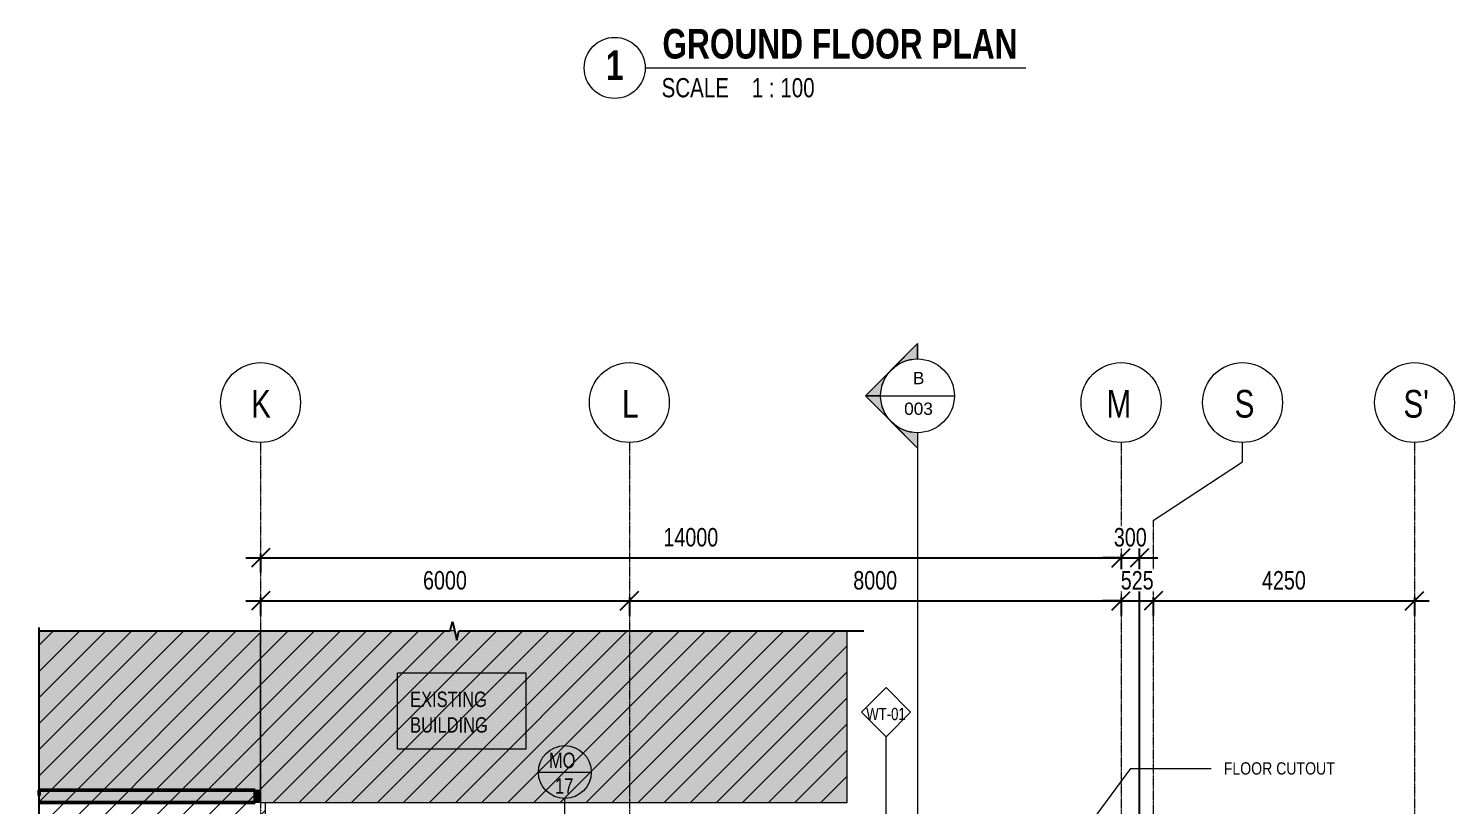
# Model space of a CAD drawing. Header units: millimetres. Extents: x -29259 to 87313, y -139821 to 46728.
# Drawn here: x -6151 to 17048, y -21466 to -8846 of the extents above; entities that cross this region are included whole.
import ezdxf

# ---------------------------------------------------------------- set-up
doc = ezdxf.new("R2010")
doc.units = ezdxf.units.MM
doc.linetypes.add('Grid Line', pattern=[22.225, 12.7, -3.175, 3.175, -3.175])
for name, color, linetype, lineweight in [('A-ANNO-DIMS', 211, 'Continuous', 9), ('A-DETL-GENF', 92, 'Continuous', 9), ('A-DETL-MEDM', 33, 'Continuous', 25), ('A-DETL-THIN', 151, 'Continuous', 9), ('A-FLOR', 192, 'Continuous', 9), ('A-GLAZ-IDEN', 152, 'Continuous', 9), ('A-ROOF', 132, 'Continuous', 9), ('A-WALL', 113, 'Continuous', 18), ('A-WALL-IDEN', 211, 'Continuous', 9), ('A-WALL-PATT', 111, 'Continuous', 18), ('G-ANNO-SYMB', 111, 'Continuous', 9), ('G-ANNO-TEXT', 231, 'Continuous', 9), ('G-ANNO-TTLB', 6, 'Continuous', 9), ('S-GRID', 8, 'Continuous', 9), ('S-GRID-IDEN', 1, 'Continuous', 9)]:
    doc.layers.add(name, color=color, linetype=linetype, lineweight=lineweight)
doc.styles.add('Arial Narrow', font='ARIALN.TTF', dxfattribs={"height": 200})
doc.styles.add('Arial_2', font='arial.ttf', dxfattribs={"height": 200})
doc.styles.add('Century Gothic', font='GOTHIC.TTF', dxfattribs={"width": 0.8, "height": 450})
doc.styles.add('Century Gothic_2', font='GOTHIC.TTF', dxfattribs={"width": 0.8, "height": 300})
doc.styles.add('Century Gothic_3', font='GOTHIC.TTF', dxfattribs={"width": 0.8, "height": 200})
doc.styles.add('Century Gothic_9', font='GOTHIC.TTF', dxfattribs={"width": 0.8, "height": 2.5})
doc.styles.add('Century Gothic_B_5', font='GOTHICB.TTF', dxfattribs={"width": 0.8, "height": 3.85})
doc.dimstyles.new('Diagonal_-_3mm_Century_Gothic', dxfattribs={"dimscale": 304.8, "dimtxt": 313.250481, "dimasz": 0.984252, "dimexe": 0.787402, "dimexo": 0.492126, "dimgap": 0.574147, "dimtad": 1, "dimdec": 0, "dimzin": 0, "dimdsep": 46, "dimtxsty": 'Century Gothic_2', "dimblk1": 'OBLIQUE', "dimblk2": 'OBLIQUE', "dimsah": 1, "dimcen": 0.09, "dimdle": 0.787402, "dimazin": 0, "dimtfac": 1, "dimtdec": 4, "dimtix": 1, "dimtmove": 0, "dimatfit": 3, "dimfxl": 1, "dimtvp": 1, "dimtfill": 1, "dimtolj": 1, "dimtzin": 0, "dimarcsym": 2})

# ---------------------------------------------------------------- blocks, each defined once
blk = doc.blocks.new('M_Break Line - M_Break Line-680212-SECOND FLOOR PLAN')
at = {"layer": 'A-DETL-MEDM'}
for p, q in [((-13090, 0), (-12513, 0)), ((-12513, 0), (-12355, 0)), ((-12355, 0), (-71, 0)), ((0, 0), (35, -175)), ((35, -175), (71, 0)), ((71, 0), (1729, 0)), ((1729, 0), (1800, 0)), ((1871, 0), (9317, 0))]:
    blk.add_line(p, q, dxfattribs=at)
blk = doc.blocks.new('M_Break Line - M_Break Line-660425-SECOND FLOOR PLAN')
at = {"layer": 'A-DETL-MEDM'}
for p, q in [((-6756, 0), (-71, 0)), ((-71, 0), (-35, 152)), ((-35, 152), (35, -152)), ((35, -152), (71, 0)), ((71, 0), (6657, 0))]:
    blk.add_line(p, q, dxfattribs=at)
blk = doc.blocks.new('M_Break Line - M_Break Line-679379-SECOND FLOOR PLAN')
at = {"layer": 'A-DETL-MEDM'}
for p, q in [((-14313, 0), (-71, 0)), ((-71, 0), (-35, 175)), ((-35, 175), (35, -175)), ((35, -175), (71, 0)), ((71, 0), (10248, 0))]:
    blk.add_line(p, q, dxfattribs=at)
blk = doc.blocks.new('Grid - M_Grid Head - Circle-24584-SECOND FLOOR PLAN')
at = {"layer": 'S-GRID-IDEN'}
blk.add_circle((0, 0), 6.5, dxfattribs=at)
blk = doc.blocks.new('_Oblique')
at = {"color": 0, "linetype": 'ByBlock', "lineweight": -2}
blk.add_line((-0.5, -0.5), (0.5, 0.5), dxfattribs=at)
blk = doc.blocks.new('*D389')
at = {"layer": 'A-ANNO-DIMS', "color": 0, "lineweight": -2, "transparency": 16777216}
for p, q in [((-2376, -18092), (-2376, -18394)), ((3624, -18092), (3624, -18394)), ((-2616, -18154), (3864, -18154))]:
    blk.add_line(p, q, dxfattribs=at)
at = {"layer": 'Defpoints', "color": 0, "transparency": 16777216}
for p in [(-2376, -17942), (3624, -17942), (3624, -18154)]:
    blk.add_point(p, dxfattribs=at)
at = {"layer": 'A-ANNO-DIMS', "color": 0, "lineweight": -2, "transparency": 16777216, "xscale": 299.9999999999999, "yscale": 299.9999999999999, "zscale": 299.9999999999999, "rotation": 180}
blk.add_blockref('_Oblique', (-2376, -18154), dxfattribs=at)
at = {"layer": 'A-ANNO-DIMS', "color": 0, "lineweight": -2, "transparency": 16777216, "xscale": 299.9999999999999, "yscale": 299.9999999999999, "zscale": 299.9999999999999}
blk.add_blockref('_Oblique', (3624, -18154), dxfattribs=at)
at = {"layer": 'A-ANNO-DIMS', "color": 0, "transparency": 16777216, "insert": (624, -17822), "char_height": 300, "width": 883.07, "attachment_point": 5, "style": 'Century Gothic_2', "bg_fill": 3, "box_fill_scale": 1.1, "bg_fill_color": 256, "bg_fill_true_color": 13158600, "bg_fill_transparency": 0}
blk.add_mtext('\\A1;6000', dxfattribs=at)
blk = doc.blocks.new('*D390')
at = {"layer": 'A-ANNO-DIMS', "color": 0, "lineweight": -2, "transparency": 16777216}
for p, q in [((3624, -18092), (3624, -18394)), ((11624, -18092), (11624, -18394)), ((3384, -18154), (11864, -18154))]:
    blk.add_line(p, q, dxfattribs=at)
at = {"layer": 'Defpoints', "color": 0, "transparency": 16777216}
for p in [(3624, -17942), (11624, -17942), (11624, -18154)]:
    blk.add_point(p, dxfattribs=at)
at = {"layer": 'A-ANNO-DIMS', "color": 0, "lineweight": -2, "transparency": 16777216, "xscale": 299.9999999999999, "yscale": 299.9999999999999, "zscale": 299.9999999999999, "rotation": 180}
blk.add_blockref('_Oblique', (3624, -18154), dxfattribs=at)
at = {"layer": 'A-ANNO-DIMS', "color": 0, "lineweight": -2, "transparency": 16777216, "xscale": 299.9999999999999, "yscale": 299.9999999999999, "zscale": 299.9999999999999}
blk.add_blockref('_Oblique', (11624, -18154), dxfattribs=at)
at = {"layer": 'A-ANNO-DIMS', "color": 0, "transparency": 16777216, "insert": (7624, -17822), "char_height": 300, "width": 883.07, "attachment_point": 5, "style": 'Century Gothic_2', "bg_fill": 3, "box_fill_scale": 1.1, "bg_fill_color": 256, "bg_fill_true_color": 13158600, "bg_fill_transparency": 0}
blk.add_mtext('\\A1;8000', dxfattribs=at)
blk = doc.blocks.new('*D394')
at = {"layer": 'A-ANNO-DIMS', "color": 0, "lineweight": -2, "transparency": 16777216}
for p, q in [((-2376, -17392), (-2376, -17694)), ((11624, -17392), (11624, -17694)), ((-2616, -17454), (11864, -17454))]:
    blk.add_line(p, q, dxfattribs=at)
at = {"layer": 'Defpoints', "color": 0, "transparency": 16777216}
for p in [(-2376, -17242), (11624, -17242), (11624, -17454)]:
    blk.add_point(p, dxfattribs=at)
at = {"layer": 'A-ANNO-DIMS', "color": 0, "lineweight": -2, "transparency": 16777216, "xscale": 299.9999999999999, "yscale": 299.9999999999999, "zscale": 299.9999999999999, "rotation": 180}
blk.add_blockref('_Oblique', (-2376, -17454), dxfattribs=at)
at = {"layer": 'A-ANNO-DIMS', "color": 0, "lineweight": -2, "transparency": 16777216, "xscale": 299.9999999999999, "yscale": 299.9999999999999, "zscale": 299.9999999999999}
blk.add_blockref('_Oblique', (11624, -17454), dxfattribs=at)
at = {"layer": 'A-ANNO-DIMS', "color": 0, "transparency": 16777216, "insert": (4624, -17122), "char_height": 300, "width": 1103.84, "attachment_point": 5, "style": 'Century Gothic_2', "bg_fill": 3, "box_fill_scale": 1.1, "bg_fill_color": 256, "bg_fill_true_color": 13158600, "bg_fill_transparency": 0}
blk.add_mtext('\\A1;14000', dxfattribs=at)
blk = doc.blocks.new('*D395')
at = {"layer": 'A-ANNO-DIMS', "color": 0, "lineweight": -2, "transparency": 16777216}
for p, q in [((11624, -17392), (11624, -17694)), ((11924, -22186), (11924, -17214)), ((11624, -17454), (11324, -17454)), ((11624, -17454), (11924, -17454)), ((11924, -17454), (12224, -17454))]:
    blk.add_line(p, q, dxfattribs=at)
at = {"layer": 'Defpoints', "color": 0, "transparency": 16777216}
for p in [(11924, -17454), (11924, -22336)]:
    blk.add_point(p, dxfattribs=at)
at = {"layer": 'A-ANNO-DIMS', "color": 0, "lineweight": -2, "transparency": 16777216, "xscale": 299.9999999999999, "yscale": 299.9999999999999, "zscale": 299.9999999999999}
blk.add_blockref('_Oblique', (11624, -17454), dxfattribs=at)
at = {"layer": 'A-ANNO-DIMS', "color": 0, "lineweight": -2, "transparency": 16777216, "xscale": 299.9999999999999, "yscale": 299.9999999999999, "zscale": 299.9999999999999, "rotation": 180}
blk.add_blockref('_Oblique', (11924, -17454), dxfattribs=at)
at = {"layer": 'A-ANNO-DIMS', "color": 0, "transparency": 16777216, "insert": (11774, -17122), "char_height": 300, "width": 662.3, "attachment_point": 5, "style": 'Century Gothic_2', "bg_fill": 3, "box_fill_scale": 1.1, "bg_fill_color": 256, "bg_fill_true_color": 13158600, "bg_fill_transparency": 0}
blk.add_mtext('\\A1;300', dxfattribs=at)
at = {"layer": 'Defpoints', "color": 0, "transparency": 16777216}
blk.add_point((11624, -17242), dxfattribs=at)
blk = doc.blocks.new('Section - M_Section Head - Filled-1049-SECOND FLOOR PLAN')
at = {"layer": 'G-ANNO-SYMB'}
h = blk.add_hatch(color=256, dxfattribs=at)
edge = h.paths.add_edge_path()
edge.add_line((-6, 8.49), (-6, 6))
edge.add_arc((-6, 0), 6, 90, 135)
edge.add_line((-10.24, 4.24), (-6, 8.49))
h = blk.add_hatch(color=256, dxfattribs=at)
edge = h.paths.add_edge_path()
edge.add_line((-6, 8.49), (-1.76, 4.24))
edge.add_arc((-6, 0), 6, 45, 90)
edge.add_line((-6, 6), (-6, 8.49))
h = blk.add_hatch(color=256, dxfattribs=at)
edge = h.paths.add_edge_path()
edge.add_line((-14.49, 0), (-10.24, 4.24))
edge.add_arc((-6, 0), 6, 135, 180)
edge.add_line((-12, 0), (-14.49, 0))
h = blk.add_hatch(color=256, dxfattribs=at)
edge = h.paths.add_edge_path()
edge.add_line((2.49, 0), (0, 0))
edge.add_arc((-6, 0), 6, 360, 405)
edge.add_line((-1.76, 4.24), (2.49, 0))
for p, q in [((-6, 8.49), (-14.49, 0)), ((-6, 8.49), (-10.24, 4.24)), ((-6, 8.49), (2.49, 0)), ((-6, 6), (-6, 8.49)), ((-6, 8.49), (-6, 6)), ((-1.76, 4.24), (-6, 8.49)), ((-10.24, 4.24), (-14.49, 0)), ((2.49, 0), (-1.76, 4.24)), ((-14.49, 0), (-12, 0)), ((0, 0), (2.49, 0)), ((-12, 0), (-14.49, 0)), ((0, 0), (2.49, 0))]:
    blk.add_line(p, q, dxfattribs=at)
for start, end in [(360, 180), (90, 135), (45, 90), (135, 180), (360, 45), (180, 360)]:
    blk.add_arc((-6, 0), 6, start, end, dxfattribs=at)
blk = doc.blocks.new('M_Wall Tag - 8mm-36225-SECOND FLOOR PLAN')
at = {"layer": 'A-WALL-IDEN'}
for p, q in [((-4, 0), (0, 4)), ((0, 4), (4, 0)), ((-4, 0), (0, -4)), ((4, 0), (0, -4))]:
    blk.add_line(p, q, dxfattribs=at)
blk = doc.blocks.new('*D402')
at = {"layer": 'A-ANNO-DIMS', "color": 0, "lineweight": -2, "transparency": 16777216}
for p, q in [((11624, -18092), (11624, -18394)), ((12148, -18092), (12148, -18394)), ((11624, -18154), (11324, -18154)), ((11624, -18154), (12148, -18154)), ((12148, -18154), (12448, -18154))]:
    blk.add_line(p, q, dxfattribs=at)
at = {"layer": 'Defpoints', "color": 0, "transparency": 16777216}
blk.add_point((12148, -18154), dxfattribs=at)
at = {"layer": 'A-ANNO-DIMS', "color": 0, "lineweight": -2, "transparency": 16777216, "xscale": 299.9999999999999, "yscale": 299.9999999999999, "zscale": 299.9999999999999}
blk.add_blockref('_Oblique', (11624, -18154), dxfattribs=at)
at = {"layer": 'A-ANNO-DIMS', "color": 0, "lineweight": -2, "transparency": 16777216, "xscale": 299.9999999999999, "yscale": 299.9999999999999, "zscale": 299.9999999999999, "rotation": 180}
blk.add_blockref('_Oblique', (12148, -18154), dxfattribs=at)
at = {"layer": 'A-ANNO-DIMS', "color": 0, "transparency": 16777216, "insert": (11886, -17822), "char_height": 300, "width": 662.3, "attachment_point": 5, "style": 'Century Gothic_2', "bg_fill": 3, "box_fill_scale": 1.1, "bg_fill_color": 256, "bg_fill_true_color": 13158600, "bg_fill_transparency": 0}
blk.add_mtext('\\A1;525', dxfattribs=at)
at = {"layer": 'Defpoints', "color": 0, "transparency": 16777216}
for p in [(11624, -17942), (12148, -17942)]:
    blk.add_point(p, dxfattribs=at)
blk = doc.blocks.new('*D403')
at = {"layer": 'A-ANNO-DIMS', "color": 0, "lineweight": -2, "transparency": 16777216}
for p, q in [((12148, -18092), (12148, -18394)), ((16398, -18092), (16398, -18394)), ((11908, -18154), (16638, -18154))]:
    blk.add_line(p, q, dxfattribs=at)
at = {"layer": 'Defpoints', "color": 0, "transparency": 16777216}
for p in [(12148, -17942), (16398, -17942), (16398, -18154)]:
    blk.add_point(p, dxfattribs=at)
at = {"layer": 'A-ANNO-DIMS', "color": 0, "lineweight": -2, "transparency": 16777216, "xscale": 299.9999999999999, "yscale": 299.9999999999999, "zscale": 299.9999999999999, "rotation": 180}
blk.add_blockref('_Oblique', (12148, -18154), dxfattribs=at)
at = {"layer": 'A-ANNO-DIMS', "color": 0, "lineweight": -2, "transparency": 16777216, "xscale": 299.9999999999999, "yscale": 299.9999999999999, "zscale": 299.9999999999999}
blk.add_blockref('_Oblique', (16398, -18154), dxfattribs=at)
at = {"layer": 'A-ANNO-DIMS', "color": 0, "transparency": 16777216, "insert": (14273, -17822), "char_height": 300, "width": 883.07, "attachment_point": 5, "style": 'Century Gothic_2', "bg_fill": 3, "box_fill_scale": 1.1, "bg_fill_color": 256, "bg_fill_true_color": 13158600, "bg_fill_transparency": 0}
blk.add_mtext('\\A1;4250', dxfattribs=at)
blk = doc.blocks.new('LTTS_A1_WINDOW TAG - LTTS_A1_WINDOW TAG-803410-SECOND FLOOR PLAN')
at = {"layer": 'A-GLAZ-IDEN'}
blk.add_line((-4.31, 0), (4.29, 0), dxfattribs=at)
blk.add_circle((-0.01, 0), 4.3, dxfattribs=at)
blk = doc.blocks.new('Viewport - M_View Title-684662-GROUND _ FIRST FLOOR PLAN')
at = {"layer": 'G-ANNO-TTLB'}
blk.add_circle((-4.06, 0), 3.97, dxfattribs=at)

msp = doc.modelspace()

# ---------------------------------------------------------------- hatches: boundary and pattern name
at = {"layer": 'A-DETL-GENF'}
h = msp.add_hatch(dxfattribs=at)
h.set_pattern_fill('FP_4', color=254, style=0, pattern_type=2)
h.set_pattern_definition([(45, (-2376.15, -39035.9), (-212.132, 212.132), [])])
h.paths.add_polyline_path([(-2790, -42991), (-2676.2, -42991), (-2676.2, -38635.9), (-2276.2, -38635.9), (-2276.2, -34335.9), (-2676.2, -34335.9), (-2676.2, -33735.9), (-2276.2, -33735.9), (-2276.2, -28336), (-2676.2, -28336), (-2676.2, -27736), (-2276.2, -27736), (-2276.2, -22936), (-2976.2, -22936), (-2976.2, -21736), (-2294.2, -21736), (-2294.2, -21435.9), (7168.8, -21435.9), (7168.8, -18644.1), (850.6, -18644.1), (815.2, -18796.3), (779.8, -18644.1), (-5976.2, -18644.1), (-5976.2, -28765.2), (-5801.1, -28800.6), (-5976.2, -28836), (-5976.2, -42991)])
at = {"layer": 'A-FLOR', "lineweight": 5}
msp.add_hatch(color=10, dxfattribs=at).paths.add_polyline_path([(-2927.6, -21235.9), (-2376.2, -21235.9), (-2376.2, -18644.1), (-5976.2, -18644.1), (-5976.2, -21235.9), (-2976.2, -21235.9)])
at = {"layer": 'A-ROOF', "lineweight": 5}
msp.add_hatch(color=10, dxfattribs=at).paths.add_polyline_path([(-2294.2, -21435.9), (7168.8, -21435.9), (7168.8, -18644.1), (850.6, -18644.1), (815.2, -18796.3), (779.8, -18644.1), (-2376.2, -18644.1), (-2376.2, -21435.9)])
at = {"layer": 'A-WALL', "lineweight": 5}
msp.add_hatch(color=10, dxfattribs=at).paths.add_polyline_path([(-2376.2, -21435.9), (-2376.2, -21235.9), (-2466, -21235.9), (-2466, -21435.9)])
at = {"layer": 'A-WALL-PATT', "lineweight": 9}
msp.add_hatch(color=254, dxfattribs=at).paths.add_polyline_path([(-3988.8, -21435.9), (-2466, -21435.9), (-2466, -21235.9), (-5976.2, -21235.9), (-5976.2, -21435.9), (-4925.2, -21435.9)])

# ---------------------------------------------------------------- linework, layer by layer
at = {"layer": 'A-DETL-THIN'}
for p, q in [((7168.8, -21435.9), (7168.8, -18644.1)), ((-2294.2, -21736), (-2294.2, -21435.9)), ((-2294.2, -21435.9), (7168.8, -21435.9))]:
    msp.add_line(p, q, dxfattribs=at)
at = {"layer": 'A-FLOR', "color": 255, "lineweight": 18}
for p, q in [((-5976.2, -18644.1), (-5976.2, -21235.9)), ((-2376.2, -18644.1), (-2790, -18644.1)), ((-2376.2, -21235.9), (-2376.2, -18644.1)), ((-2466, -21235.9), (-2376.2, -21235.9))]:
    msp.add_line(p, q, dxfattribs=at)
at = {"layer": 'A-GLAZ-IDEN'}
msp.add_line((2573.8, -21836), (2573.8, -21369), dxfattribs=at)
at = {"layer": 'A-ROOF', "color": 255, "lineweight": 18}
for p, q in [((779.8, -18644.1), (-2376.2, -18644.1)), ((7168.8, -18644.1), (850.6, -18644.1)), ((7168.8, -21435.9), (7168.8, -18644.1)), ((-2376.2, -21235.9), (-2376.2, -21435.9)), ((-2376.2, -21435.9), (7168.8, -21435.9))]:
    msp.add_line(p, q, dxfattribs=at)
at = {"layer": 'A-WALL', "color": 7, "lineweight": 50}
for p, q in [((-2466, -21235.9), (-5976.2, -21235.9)), ((-5976.2, -21235.9), (-5976.2, -21319.3)), ((-2466, -21435.9), (-2466, -21235.9)), ((-5976.2, -21435.9), (-2466, -21435.9))]:
    msp.add_line(p, q, dxfattribs=at)
at = {"layer": 'A-WALL', "color": 255}
msp.add_line((-2376.2, -21435.9), (-2466, -21435.9), dxfattribs=at)
at = {"layer": 'A-WALL-IDEN'}
msp.add_line((7800.6, -21836), (7800.6, -20364.7), dxfattribs=at)
at = {"layer": 'G-ANNO-SYMB'}
msp.add_line((7712.3, -14819.9), (8912.3, -14819.9), dxfattribs=at)
at = {"layer": 'G-ANNO-TEXT', "color": 250, "flags": 128}
msp.add_lwpolyline([(-145.6, -19327), (1938.4, -19327), (1938.4, -20567.4), (-145.6, -20567.4)], close=True, dxfattribs=at)
at = {"layer": 'G-ANNO-TTLB'}
msp.add_line((3893, -9486.5), (10073.1, -9486.5), dxfattribs=at)
at = {"layer": 'S-GRID', "linetype": 'Grid Line'}
for p, q in [((-2376.2, -15579), (-2376.2, -40847)), ((3623.8, -15579), (3623.8, -43930.8)), ((11623.8, -15579), (11623.8, -43930.8)), ((16398.2, -15579), (16398.2, -43930.8))]:
    msp.add_line(p, q, dxfattribs=at)
at = {"layer": 'S-GRID'}
msp.add_line((13600.7, -15895.6), (13600.7, -15579), dxfattribs=at)

# ---------------------------------------------------------------- block references
at = {"layer": 'A-DETL-GENF'}
msp.add_blockref('M_Break Line - M_Break Line-660425-SECOND FLOOR PLAN', (779.8, -18644.1), dxfattribs=at)
at = {"layer": 'A-DETL-GENF', "rotation": 89.9999999999999}
for name, p in [('M_Break Line - M_Break Line-679379-SECOND FLOOR PLAN', (-5976.2, -28836)), ('M_Break Line - M_Break Line-680212-SECOND FLOOR PLAN', (-5976.2, -30636))]:
    msp.add_blockref(name, p, dxfattribs=at)
at = {"layer": 'A-GLAZ-IDEN', "xscale": 99.99999999999993, "yscale": 99.99999999999993, "zscale": 99.99999999999993}
msp.add_blockref('LTTS_A1_WINDOW TAG - LTTS_A1_WINDOW TAG-803410-SECOND FLOOR PLAN', (2574.9, -20939), dxfattribs=at)
at = {"layer": 'A-WALL-IDEN', "xscale": 99.99999999999993, "yscale": 99.99999999999993, "zscale": 99.99999999999993}
msp.add_blockref('M_Wall Tag - 8mm-36225-SECOND FLOOR PLAN', (7800.6, -19964.7), dxfattribs=at)
at = {"layer": 'G-ANNO-SYMB', "extrusion": (0, 0, -1), "xscale": 99.99999999999993, "yscale": 99.99999999999993, "zscale": 99.99999999999993, "rotation": 270.0000000000003}
msp.add_blockref('Section - M_Section Head - Filled-1049-SECOND FLOOR PLAN', (-8312.3, -15419.9), dxfattribs=at)
at = {"layer": 'G-ANNO-TTLB', "xscale": 125, "yscale": 125, "zscale": 125}
msp.add_blockref('Viewport - M_View Title-684662-GROUND _ FIRST FLOOR PLAN', (3893, -9486.5), dxfattribs=at)
at = {"layer": 'S-GRID-IDEN', "xscale": 99.99999999999993, "yscale": 99.99999999999993, "zscale": 99.99999999999993, "rotation": 180}
for p in [(-2376.2, -14929), (3623.8, -14929), (11623.8, -14929), (13600.7, -14929), (16398.2, -14929)]:
    msp.add_blockref('Grid - M_Grid Head - Circle-24584-SECOND FLOOR PLAN', p, dxfattribs=at)

# ---------------------------------------------------------------- texts
at = {"layer": 'A-GLAZ-IDEN', "char_height": 250, "attachment_point": 1, "style": 'Century Gothic_2'}
for s, insert, width in [('MO', (2315.5, -20623.5), 609.282), ('17', (2416.1, -21040.2), 371.983)]:
    msp.add_mtext(s, dxfattribs=dict(at, insert=insert, width=width))
at = {"layer": 'A-WALL-IDEN', "insert": (7478.5, -19894.5), "char_height": 200, "width": 776.033, "attachment_point": 1, "style": 'Century Gothic_3'}
msp.add_mtext('WT-01', dxfattribs=at)
at = {"layer": 'G-ANNO-SYMB', "char_height": 200, "attachment_point": 1, "style": 'Arial_2'}
for s, insert, width in [('B', (8237.5, -14430.9), 232.489), ('003', (8095.5, -14929.8), 577.215)]:
    msp.add_mtext(s, dxfattribs=dict(at, insert=insert, width=width))
at = {"layer": 'G-ANNO-TEXT', "color": 7, "attachment_point": 1}
for s, insert, char_height, width, style in [('EXISTING ', (57.6, -19630.7), 250, 1513.586, 'Century Gothic_2'), ('BUILDING', (57.6, -20047.5), 250, 1552.067, 'Century Gothic_2'), ('FLOOR CUTOUT', (13294.5, -20779.7), 200, 2220.674, 'Arial Narrow')]:
    msp.add_mtext(s, dxfattribs=dict(at, insert=insert, char_height=char_height, width=width, style=style))
at = {"layer": 'G-ANNO-TTLB', "attachment_point": 1}
for s, insert, char_height, width, style in [('GROUND FLOOR PLAN', (4162.1, -8853.6), 481.25, 6742.192, 'Century Gothic_B_5'), ('\\fCentury Gothic|b1|i0|c0|p34|;\\W.8;1', (3243.6, -9203.7), 481.25, 360.759, 'Century Gothic_B_5'), ('SCALE    1 : 100', (4148.1, -9652.3), 312.5, 3030.379, 'Century Gothic_9')]:
    msp.add_mtext(s, dxfattribs=dict(at, insert=insert, char_height=char_height, width=width, style=style))

# ---------------------------------------------------------------- next in the draw order: texts
at = {"layer": 'S-GRID-IDEN', "char_height": 450, "attachment_point": 1, "style": 'Century Gothic', "bg_fill": 3, "box_fill_scale": 1.25, "bg_fill_color": 256, "bg_fill_true_color": 13158600, "bg_fill_transparency": 0}
for s, insert, width in [('K', (-2529.6, -14724.3), 365.569), ('L', (3504.8, -14724.3), 282.194), ('M', (11388.4, -14724.3), 564.388), ('S', (13471.2, -14724.3), 307.848), ("S'", (16218.3, -14724.3), 429.704)]:
    msp.add_mtext(s, dxfattribs=dict(at, insert=insert, width=width))

# ---------------------------------------------------------------- next in the draw order: dimensions: what is measured, and where the dimension line sits
at = {"layer": 'A-ANNO-DIMS'}
dim = msp.add_linear_dim(base=(3623.8, -18154.1), p1=(-2376.2, -17942), p2=(3623.8, -17942), dimstyle='Diagonal_-_3mm_Century_Gothic', override={"dimpost": '<>', "dimfxl": 5999.999998}, dxfattribs=at)
dim.commit()
dim.dimension.update_dxf_attribs({"geometry": '*D389', "text_midpoint": (623.8, -17821.6)})

# ---------------------------------------------------------------- next in the draw order: dimensions: what is measured, and where the dimension line sits
dim = msp.add_linear_dim(base=(11623.8, -18154.1), p1=(3623.8, -17942), p2=(11623.8, -17942), dimstyle='Diagonal_-_3mm_Century_Gothic', override={"dimpost": '<>', "dimfxl": 8000}, dxfattribs=at)
dim.commit()
dim.dimension.update_dxf_attribs({"geometry": '*D390', "text_midpoint": (7623.8, -17821.6)})

# ---------------------------------------------------------------- next in the draw order: dimensions: what is measured, and where the dimension line sits
dim = msp.add_linear_dim(base=(11623.8, -17454.1), p1=(-2376.2, -17242), p2=(11623.8, -17242), dimstyle='Diagonal_-_3mm_Century_Gothic', override={"dimpost": '<>', "dimfxl": 13999.999998}, dxfattribs=at)
dim.commit()
dim.dimension.update_dxf_attribs({"geometry": '*D394', "text_midpoint": (4623.8, -17121.6)})

# ---------------------------------------------------------------- next in the draw order: linework, layer by layer
at = {"layer": 'G-ANNO-SYMB'}
msp.add_line((8312.3, -15419.9), (8312.3, -44221.5), dxfattribs=at)

# ---------------------------------------------------------------- next in the draw order: dimensions: what is measured, and where the dimension line sits
at = {"layer": 'A-ANNO-DIMS'}
dim = msp.add_linear_dim(base=(11923.8, -17454.1), p1=(11623.8, -17242), p2=(11923.8, -22336), dimstyle='Diagonal_-_3mm_Century_Gothic', override={"dimpost": '<>', "dimfxl": 5102.826615}, dxfattribs=at)
dim.commit()
dim.dimension.update_dxf_attribs({"geometry": '*D395', "text_midpoint": (11773.8, -17121.6)})

# ---------------------------------------------------------------- next in the draw order: linework, layer by layer
at = {"layer": 'G-ANNO-TEXT', "color": 250}
for p, q in [((10687.3, -22359.3), (11782.9, -20879.7)), ((11782.9, -20879.7), (13091.3, -20879.7))]:
    msp.add_line(p, q, dxfattribs=at)
at = {"layer": 'S-GRID'}
msp.add_line((12148.4, -16849), (13600.7, -15895.6), dxfattribs=at)
at = {"layer": 'S-GRID', "linetype": 'Grid Line'}
msp.add_line((12148.4, -16849), (12148.4, -43930.8), dxfattribs=at)

# ---------------------------------------------------------------- next in the draw order: dimensions: what is measured, and where the dimension line sits
at = {"layer": 'A-ANNO-DIMS'}
dim = msp.add_linear_dim(base=(12148.4, -18154.1), p1=(11623.8, -17942), p2=(12148.4, -17942), dimstyle='Diagonal_-_3mm_Century_Gothic', override={"dimpost": '<>', "dimfxl": 524.6}, dxfattribs=at)
dim.commit()
dim.dimension.update_dxf_attribs({"geometry": '*D402', "text_midpoint": (11886.1, -17821.6)})

# ---------------------------------------------------------------- next in the draw order: dimensions: what is measured, and where the dimension line sits
dim = msp.add_linear_dim(base=(16398.2, -18154.1), p1=(12148.4, -17942), p2=(16398.2, -17942), dimstyle='Diagonal_-_3mm_Century_Gothic', override={"dimpost": '<>', "dimfxl": 4249.750023}, dxfattribs=at)
dim.commit()
dim.dimension.update_dxf_attribs({"geometry": '*D403', "text_midpoint": (14273.3, -17821.6)})

doc.saveas('drawing.dxf')
